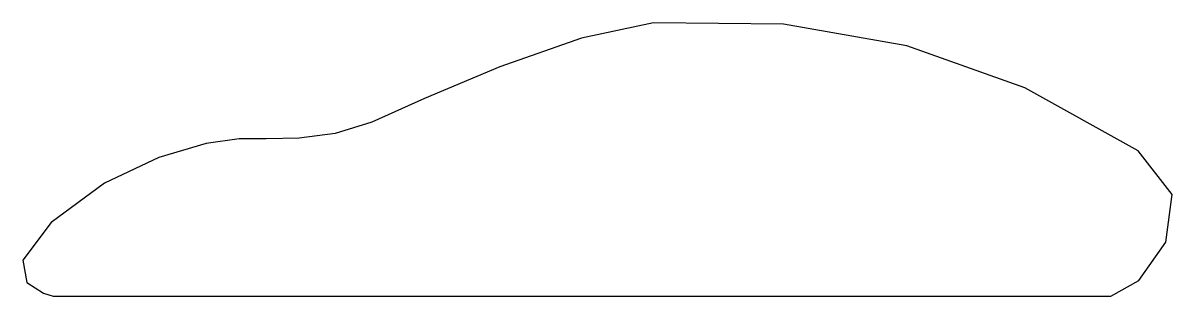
# Model space of a CAD drawing. Extents: x 0.2 to 99.8, y 18.1 to 41.8.
import ezdxf

# ---------------------------------------------------------------- set-up
doc = ezdxf.new("R2010")
doc.units = 0
doc.layers.add('Layer_1', color=7, linetype='CONTINUOUS')

msp = doc.modelspace()

# ---------------------------------------------------------------- linework, layer by layer
at = {"layer": 'Layer_1', "color": 7}
msp.add_lwpolyline([(54.832583, 41.814196), (48.612611, 40.503031), (41.536451, 38.001517), (35.010107, 35.257076), (30.43958, 33.217123), (27.271553, 32.228868), (24.158091, 31.832284), (21.313255, 31.763941), (18.951107, 31.760385), (16.116174, 31.356477), (12.010491, 30.13582), (7.304949, 27.9145), (2.670438, 24.508597), (0.238047, 21.227609), (0.57476, 19.286786), (2.005314, 18.36084), (2.854446, 18.124476), (25.751387, 18.124476), (48.648329, 18.124476), (71.545269, 18.124476), (94.442212, 18.124476), (96.874762, 19.484215), (99.205649, 22.800532), (99.75084, 26.929093), (96.826313, 30.725555), (87.013263, 36.183792), (76.795238, 39.829883), (66.094316, 41.69597), (54.832583, 41.814184), (54.832583, 41.814196)], dxfattribs=at)

doc.saveas('drawing.dxf')
